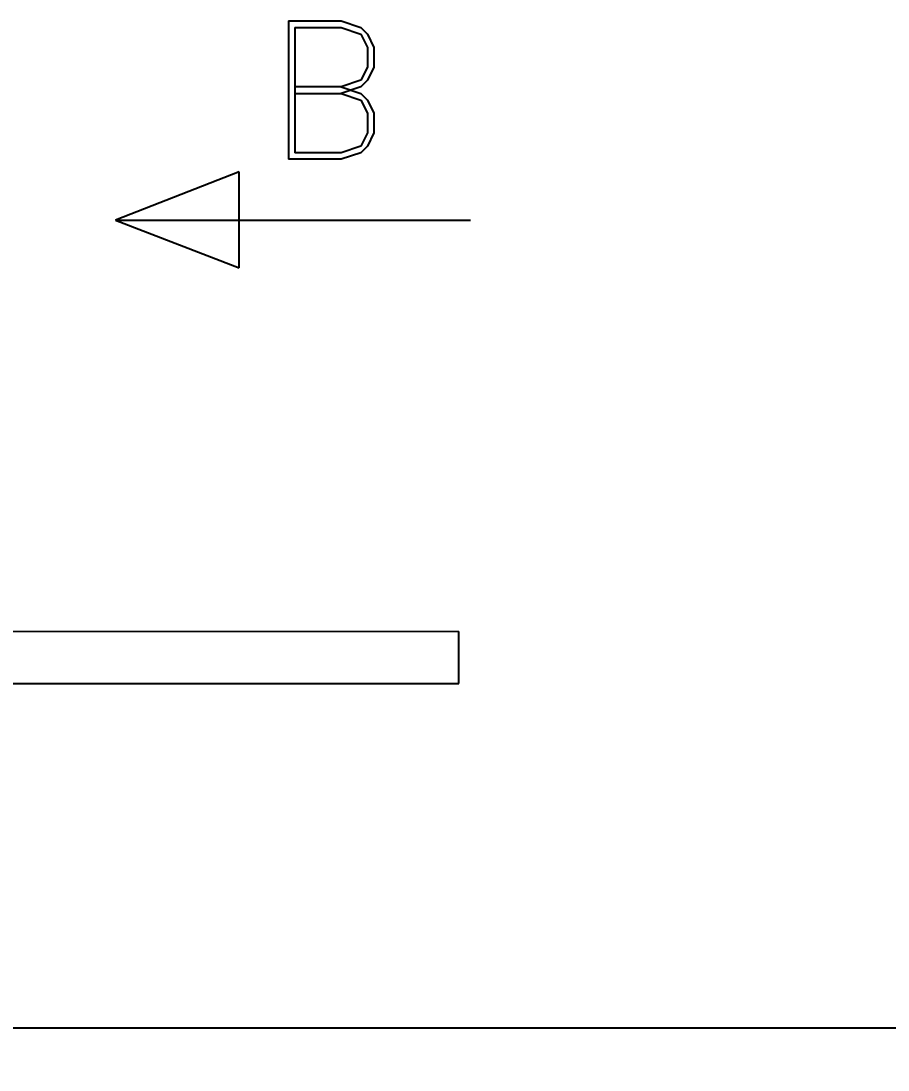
# Model space of a CAD drawing. Header units: millimetres. Extents: x -23396 to 106750, y 116 to 66281.
# Drawn here: x 83771 to 85925, y 38646 to 41253 of the extents above; entities that cross this region are included whole.
import ezdxf

# ---------------------------------------------------------------- set-up
doc = ezdxf.new("R2010")
doc.units = ezdxf.units.MM
doc.styles.add('Century Gothic$001H0', font='cent.shx')
doc.dimstyles.new('Copy of ISO-25', dxfattribs={"dimtxt": 250, "dimasz": 80, "dimexe": 1.25, "dimexo": 0.625, "dimtad": 1, "dimtxsty": 'Century Gothic$001H0', "dimblk": 'ARCHTICK', "dimcen": 2.5, "dimadec": 0, "dimazin": 0, "dimtfac": 1, "dimtmove": 0, "dimatfit": 3, "dimfxl": 1, "dimarcsym": 0})

# ---------------------------------------------------------------- blocks, each defined once
blk = doc.blocks.new('_ArchTick')
at = {"color": 0, "linetype": 'ByBlock', "const_width": 0.15}
blk.add_lwpolyline([(-0.5, -0.5), (0.5, 0.5)], dxfattribs=at)
blk = doc.blocks.new('*D128')
at = {"color": 0, "linetype": 'Continuous', "lineweight": -2, "transparency": 16777216}
for p, q in [((-12197.3, 1572), (-11649.2, 1572)), ((-11650.4, 1572), (-11650.4, 422)), ((-15802.7, 422), (-11649.2, 422))]:
    blk.add_line(p, q, dxfattribs=at)
at = {"layer": 'Defpoints', "color": 0, "linetype": 'Continuous', "transparency": 16777216}
for p in [(-12198, 1572), (-15803.4, 422), (-11650.4, 422)]:
    blk.add_point(p, dxfattribs=at)
at = {"color": 0, "linetype": 'Continuous', "lineweight": -2, "transparency": 16777216, "xscale": 80, "yscale": 80, "zscale": 80}
for p, rotation in [((-11650.4, 1572), 90), ((-11650.4, 422), 270)]:
    blk.add_blockref('_ArchTick', p, dxfattribs=dict(at, rotation=rotation))
at = {"color": 0, "linetype": 'Continuous', "transparency": 16777216, "insert": (-11776.1, 997), "char_height": 250, "attachment_point": 5, "rotation": 90, "style": 'Century Gothic$001H0'}
blk.add_mtext('PIT 1150', dxfattribs=at)
blk = doc.blocks.new('u14 shaft')
at = {"color": 0}
for p, q in [((-14050.43, 3333.29), (-14050.43, 2933.24)), ((-14050.43, 3333.29), (-13898.03, 3333.29)), ((-14031.38, 3314.24), (-14031.38, 2952.29)), ((-14031.38, 3314.24), (-13898.03, 3314.24)), ((-13898.03, 3333.29), (-13840.88, 3314.24)), ((-13898.03, 3314.24), (-13840.88, 3295.14)), ((-13840.88, 3314.24), (-13821.83, 3295.14)), ((-13840.88, 3295.14), (-13821.83, 3257.04)), ((-13821.83, 3295.14), (-13802.78, 3257.04)), ((-13821.83, 3257.04), (-13821.83, 3199.94)), ((-13802.78, 3257.04), (-13802.78, 3199.94)), ((-13821.83, 3199.94), (-13840.88, 3161.84)), ((-13802.78, 3199.94), (-13821.83, 3161.84)), ((-13840.88, 3161.84), (-13898.03, 3142.74)), ((-13821.83, 3161.84), (-13840.88, 3142.74)), ((-13898.03, 3142.74), (-14031.38, 3142.74)), ((-13840.88, 3142.74), (-13898.03, 3123.74)), ((-13898.03, 3142.74), (-13840.88, 3123.74)), ((-14031.38, 3123.74), (-13898.03, 3123.74)), ((-13898.03, 3123.74), (-13840.88, 3104.64)), ((-13840.88, 3123.74), (-13821.83, 3104.64)), ((-13840.88, 3104.64), (-13821.83, 3066.54)), ((-13821.83, 3104.64), (-13802.78, 3066.54)), ((-13821.83, 3066.54), (-13821.83, 3009.44)), ((-13802.78, 3066.54), (-13802.78, 3009.44)), ((-13821.83, 3009.44), (-13840.88, 2971.34)), ((-13802.78, 3009.44), (-13821.83, 2971.34)), ((-13898.03, 2952.29), (-14031.38, 2952.29)), ((-13840.88, 2971.34), (-13898.03, 2952.29)), ((-13840.88, 2952.29), (-13898.03, 2933.24)), ((-13821.83, 2971.34), (-13840.88, 2952.29)), ((-13898.03, 2933.24), (-14050.43, 2933.24)), ((-14192.23, 2897.24), (-14549.98, 2757.54)), ((-14192.23, 2619.94), (-14192.23, 2897.24)), ((-14549.98, 2757.54), (-13523.38, 2757.54)), ((-14549.98, 2757.54), (-14192.23, 2619.94)), ((-15190.848, 1568.676), (-13557.23, 1567.99)), ((-15032.58, 1417.74), (-13557.23, 1417.74))]:
    blk.add_line(p, q, dxfattribs=at)
at = {"linetype": 'Continuous'}
blk.add_line((-13557.23, 1417.74), (-13557.23, 1567.99), dxfattribs=at)
dim = blk.add_linear_dim(base=(-11650.45, 421.99), p1=(-12197.951, 1571.99), p2=(-15803.359, 421.99), angle=90, text='PIT <>', dimstyle='Copy of ISO-25', dxfattribs=at)
dim.commit()
dim.dimension.update_dxf_attribs({"geometry": '*D128', "text_midpoint": (-11650.45, 996.99), "dimtype": 128})
blk = doc.blocks.new('upn st')
at = {"linetype": 'Continuous', "xscale": 0.171875, "yscale": 0.171875, "zscale": 0.171875}
blk.add_blockref('u14 shaft', (6951.345, -5502.442), dxfattribs=at)

msp = doc.modelspace()

# ---------------------------------------------------------------- block references
at = {"xscale": 5, "yscale": 5, "zscale": 5}
msp.add_blockref('upn st', (61752.657, 65900.837), dxfattribs=at)

doc.saveas('drawing.dxf')
